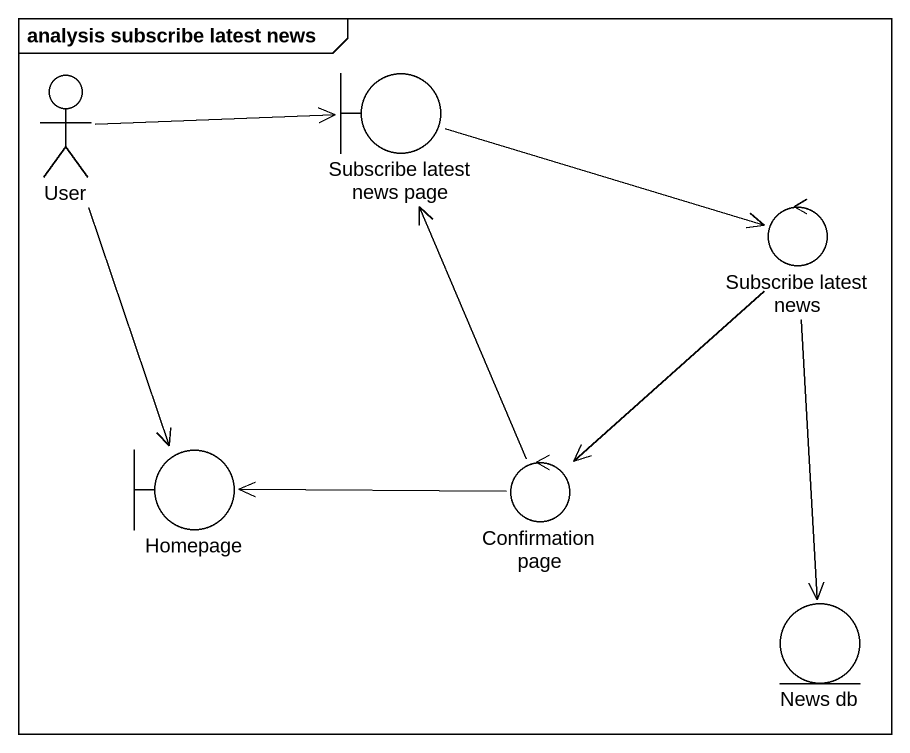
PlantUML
@startuml
mainframe analysis subscribe latest news
actor User
boundary "Subscribe latest news page" as Subscribe_latest_news_page
control "Subscribe latest news" as Subscribe_latest_news
boundary Homepage
control "Confirmation page" as Confirmation_page
entity "News db" as News_db
User -right-> Subscribe_latest_news_page
User --> Homepage
Subscribe_latest_news_page -right-> Subscribe_latest_news
Subscribe_latest_news --> Confirmation_page
Subscribe_latest_news --> News_db
Confirmation_page -up-> Subscribe_latest_news_page
Confirmation_page -left-> Homepage
@enduml
